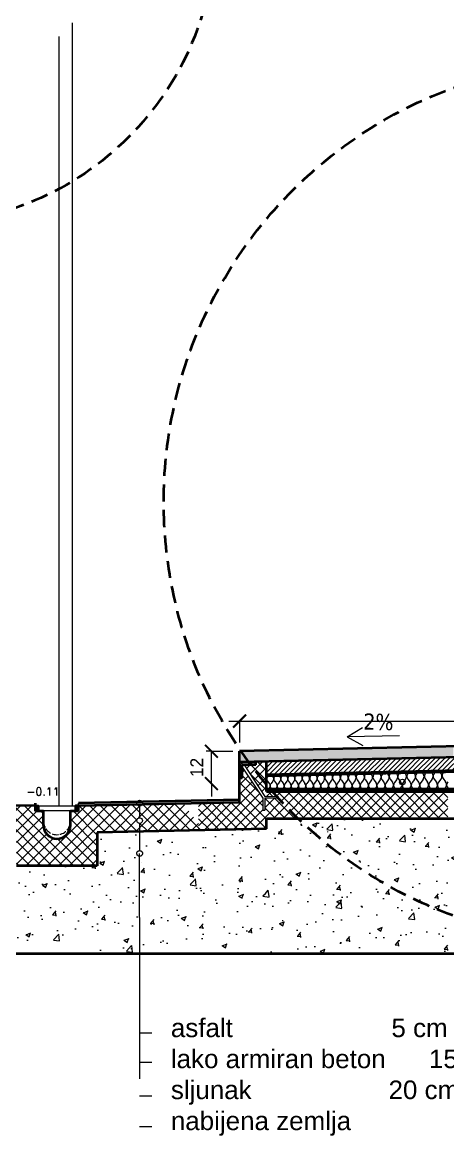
# Model space of a CAD drawing. Header units: millimetres. Extents: x 73 to 57768, y -40361 to 10065.
# Drawn here: x 54150.8 to 54309.2, y -11907.3 to -11493.4 of the extents above; entities that cross this region are included whole.
import ezdxf

# ---------------------------------------------------------------- set-up
doc = ezdxf.new("R2010")
doc.units = ezdxf.units.MM
for name, pattern in [('ACAD_ISO02W100', [15, 12, -3]), ('ACAD_ISO03W100', [30, 12, -18]), ('DASHED2', [9.525, 6.35, -3.175])]:
    doc.linetypes.add(name, pattern=pattern)
for name, color, linetype, lineweight in [('kote', 124, 'Continuous', 5), ('nenosiv', 76, 'Continuous', 18), ('shrafura', 2, 'Continuous', 5), ('srafure', 8, 'Continuous', 9)]:
    doc.layers.add(name, color=color, linetype=linetype, lineweight=lineweight)
doc.layers.add('pogled', color=7, linetype='Continuous', lineweight=5, true_color=0x8db1c3)
doc.layers.add('presjek', color=7, linetype='Continuous', lineweight=40, true_color=0xe37da2)
doc.layers.add('TEXT', color=7, linetype='Continuous')
doc.styles.add('1na10', font='simplex.shx', dxfattribs={"width": 0.8, "height": 3})
pattern_1 = [(50, (0, 0), (18.218467, -1.5939086), [1.905, -20.955]), (355, (0, 0), (-3.5242826, 19.105664), [1.524, -16.764]), (100.451, (1.518, -0.133), (14.69425, 17.511669), [1.619, -17.809]), (46.1842, (0, 5.08), (27.107904, -4.204233), [2.8575, -31.4325]), (96.6356, (2.26, 4.73), (23.740423, 24.742556), [2.4285, -26.7135]), (351.184, (0, 5.08), (23.74046, 24.742512), [2.286, -25.146]), (21, (2.54, 3.81), (15.161488, -10.226552), [1.905, -20.955]), (326, (2.54, 3.81), (6.180203, 18.4187966), [1.524, -16.764]), (71.4514, (3.803, 2.958), (21.341649, 8.192286), [1.619, -17.809]), (37.5, (0, 0), (0.3088603, 8.4555039), [0, -16.5608, 0, -17.018, 0, -16.8275]), (7.5, (0, 0), (6.6819663, 10.0180575), [0, -9.7028, 0, -16.1798, 0, -6.4135]), (327.5, (-5.664, 0), (13.5590595, -0.5728744), [0, -6.35, 0, -19.812, 0, -26.289]), (317.5, (-8.204, 0), (14.8129181, 2.542649), [0, -8.255, 0, -13.1572, 0, -18.669])]

# ---------------------------------------------------------------- blocks, each defined once
blk = doc.blocks.new('_ArchTick')
at = {"layer": 'kote', "color": 0, "const_width": 0.15}
blk.add_lwpolyline([(-0.5, -0.5), (0.5, 0.5)], dxfattribs=at)

msp = doc.modelspace()

# ---------------------------------------------------------------- hatches: boundary and pattern name
at = {"layer": 'pogled'}
msp.add_hatch(color=256, dxfattribs=at).paths.add_polyline_path([(54281.699, -11778.393), (54278.398, -11778.393, -0.0853209), (54277.883, -11778.393), (54272.408, -11778.393, -0.0899729), (54271.891, -11778.393), (54266.564, -11778.393, -0.0899729), (54266.047, -11778.393), (54261.699, -11778.393), (54261.699, -11779.393), (54281.699, -11779.393)])
h = msp.add_hatch(color=256, dxfattribs=at)
h.paths.add_polyline_path([(54321.699, -11778.393), (54317.622, -11778.393, -0.0899729), (54317.007, -11778.393), (54310.819, -11778.393, -0.0899729), (54310.203, -11778.393), (54304.045, -11778.393, -0.094619), (54303.429, -11778.393), (54301.699, -11778.393), (54301.699, -11779.393), (54321.699, -11779.393)])
h.paths.add_polyline_path([(54361.699, -11778.413, -0.0511877), (54361.292, -11778.393), (54353.996, -11778.393, -0.080649), (54353.387, -11778.393), (54346.402, -11778.393, -0.080649), (54345.792, -11778.393), (54341.699, -11778.393), (54341.699, -11779.393), (54361.699, -11779.393)])
at = {"layer": 'shrafura', "linetype": 'ACAD_ISO03W100', "ltscale": 5}
h = msp.add_hatch(dxfattribs=at)
h.set_pattern_fill('AR-SAND', color=256, scale=0.02, style=0)
h.set_pattern_definition([(37.5, (-23098.6412, 15767.81146), (-0.032000626, 0.978826475), [0, -0.77216, 0, -0.8636, 0, -0.8255]), (7.5, (-23098.6412, 15767.8115), (0.899046566, 1.433650201), [0, -0.41656, 0, -0.69596, 0, -0.2667]), (327.5, (-23099.266, 15767.8115), (1.5819847405, 0.002874369), [0, -0.254, 0, -0.9144, 0, -1.1938]), (317.5, (-23099.266, 15767.8115), (1.527112905, 0.445858647), [0, -0.127, 0, -0.59944, 0, -0.6858])])
h.paths.add_polyline_path([(54311.241, -11762.568), (54231.729, -11764.365), (54231.729, -11768.394), (54311.241, -11766.587)])
h = msp.add_hatch(dxfattribs=at)
h.set_pattern_fill('ANSI31', color=256, scale=0.4, style=0)
h.set_pattern_definition([(45, (-23098.6412, 15767.8115), (-0.898025612, 0.898025612), [])])
h.paths.add_polyline_path([(54241.699, -11768.168), (54241.699, -11773.169), (54384.699, -11769.918), (54384.699, -11764.917)])
h.paths.add_polyline_path([(54384.699, -11769.918), (54391.699, -11769.759), (54391.699, -11764.758), (54384.699, -11764.917)])
h.paths.add_polyline_path([(54391.699, -11764.758), (54391.699, -11769.759), (54451.699, -11768.395), (54451.699, -11763.394)])
h = msp.add_hatch(dxfattribs=at)
h.set_pattern_fill('ANSI37', color=256, scale=0.8, style=0)
h.set_pattern_definition([(45, (-23098.6412, 15767.8115), (-1.796051224, 1.796051224), []), (135, (-23098.6412, 15767.8115), (-1.796051224, -1.796051224), [])])
h.paths.add_polyline_path([(54309.175, -11779.393), (54241.699, -11779.393), (54241.699, -11768.168), (54231.729, -11768.394), (54231.729, -11774.395), (54232.729, -11774.395), (54232.729, -11769.395), (54233.373, -11769.395), (54241.162, -11781.171), (54246.123, -11781.189), (54246.121, -11781.875), (54241.11, -11781.857), (54241.094, -11786.316), (54240.407, -11786.313), (54240.423, -11781.866), (54232.729, -11770.235), (54232.729, -11774.395), (54231.729, -11774.395), (54231.729, -11783.395), (54216.452, -11783.723), (54216.452, -11793.726), (54241.729, -11793.182), (54241.729, -11789.393), (54309.175, -11789.393)])
at = {"layer": 'shrafura', "ltscale": 5}
h = msp.add_hatch(dxfattribs=at)
h.set_pattern_fill('ANSI37', color=256, scale=0.9, style=0)
h.paths.add_polyline_path([(54148.729, -11794.589), (54148.729, -11806.943), (54178.729, -11806.943), (54178.729, -11794.536), (54194.518, -11794.197), (54194.518, -11791.205, -0.4142136), (54193.467, -11790.155, -0.4142136), (54194.518, -11789.104), (54194.518, -11784.704, -0.25747), (54193.629, -11784.214), (54171.729, -11784.685), (54171.729, -11786.685), (54168.729, -11786.685), (54168.729, -11791.943, -1), (54158.729, -11791.943), (54158.729, -11786.685), (54155.729, -11786.685), (54155.729, -11784.685), (54103.611, -11783.97), (54103.611, -11793.97)])
h = msp.add_hatch(dxfattribs=at)
h.set_pattern_fill('ANSI37', color=256, scale=0.9, style=0)
h.paths.add_polyline_path([(54218.383, -11793.684, -0.0161224), (54210.826, -11783.844), (54195.43, -11784.175, -0.2689597), (54194.518, -11784.704), (54194.518, -11789.104, -0.4142136), (54195.569, -11790.155, -0.4142136), (54194.518, -11791.205), (54194.518, -11794.197)])
at = {"layer": 'shrafura', "linetype": 'ACAD_ISO03W100', "ltscale": 5}
h = msp.add_hatch(dxfattribs=at)
h.set_pattern_fill('AR-CONC', color=256, scale=0.1, style=0)
h.set_pattern_definition(pattern_1)
h.paths.add_polyline_path([(54241.729, -11789.393), (54241.729, -11793.182), (54218.383, -11793.684, 0.094152), (54273.512, -11839.737), (54349.478, -11839.737), (54349.478, -11789.393)])
h = msp.add_hatch(dxfattribs=at)
h.set_pattern_fill('AR-CONC', color=256, scale=0.1, style=0)
h.set_pattern_definition(pattern_1)
h.paths.add_polyline_path([(54148.729, -11806.943), (54148.729, -11794.589), (54103.611, -11793.97), (54103.611, -11836.011), (54103.476, -11836.011), (54103.476, -11839.737), (54194.465, -11839.737), (54194.465, -11826.123), (54194.516, -11803.416, -0.4135578), (54193.467, -11802.366, -0.4142136), (54194.518, -11801.315), (54194.518, -11794.197), (54178.729, -11794.536), (54178.729, -11806.943)])
h = msp.add_hatch(dxfattribs=at)
h.set_pattern_fill('AR-CONC', color=256, scale=0.1, style=0)
h.set_pattern_definition(pattern_1)
h.paths.add_polyline_path([(54194.465, -11826.123), (54194.465, -11839.737), (54273.512, -11839.737, -0.094152), (54218.383, -11793.684), (54194.518, -11794.197), (54194.518, -11801.315, -0.4142136), (54195.569, -11802.366, -0.4148697), (54194.516, -11803.416)])

# ---------------------------------------------------------------- linework, layer by layer
at = {"layer": 'kote'}
for p, q in [((54227.699, -11753.164), (54511.699, -11753.164)), ((54231.699, -11753.164), (54231.699, -11761.164)), ((54221.223, -11764.393), (54219.223, -11764.393)), ((54221.223, -11764.393), (54229.223, -11764.393)), ((54221.223, -11776.393), (54221.223, -11764.393)), ((54221.223, -11776.393), (54221.223, -11781.193))]:
    msp.add_line(p, q, dxfattribs=at)
at = {"layer": 'nenosiv'}
for p, q in [((54231.699, -11779.393), (54231.699, -11768.391)), ((54241.699, -11778.561), (54451.699, -11778.561))]:
    msp.add_line(p, q, dxfattribs=at)
at = {"layer": 'pogled'}
for p, q in [((54169.505, -11784.685), (54169.505, -11493.623)), ((54164.505, -11784.685), (54164.505, -11498.623)), ((54271.749, -11759.031), (54277.485, -11755.546)), ((54291.249, -11758.596), (54271.749, -11759.031)), ((54271.749, -11759.031), (54277.634, -11762.256)), ((54231.699, -11768.678), (54231.729, -11768.723)), ((54232.729, -11770.235), (54240.423, -11781.866)), ((54233.373, -11769.395), (54241.162, -11781.171)), ((54291.472, -11772.205), (54292.299, -11771.378)), ((54261.699, -11779.393), (54261.699, -11778.393)), ((54281.699, -11779.393), (54281.699, -11778.393)), ((54292.299, -11776.854), (54292.299, -11777.964)), ((54240.423, -11781.866), (54240.407, -11786.313)), ((54241.11, -11781.857), (54241.094, -11786.316)), ((54246.121, -11781.875), (54241.11, -11781.857)), ((54241.133, -11781.171), (54246.123, -11781.189)), ((54246.123, -11781.189), (54246.121, -11781.875)), ((54156.764, -11784.685), (54170.694, -11784.685)), ((54170.694, -11786.565), (54156.764, -11786.565)), ((54169.505, -11786.685), (54169.505, -11786.565)), ((54193.779, -11784.617), (54193.779, -11784.617)), ((54195.186, -11784.644), (54195.186, -11784.644)), ((54240.407, -11786.313), (54241.094, -11786.316)), ((54169.505, -11790.576), (54169.505, -11790.572)), ((54279.613, -11789.575), (54279.613, -11789.575)), ((54195.214, -11805.687), (54195.214, -11805.687)), ((54194.465, -11869.082), (54199.091, -11869.082)), ((54194.465, -11879.991), (54199.091, -11879.991)), ((54194.465, -11892.514), (54199.091, -11892.514)), ((54194.465, -11903.884), (54199.091, -11903.884))]:
    msp.add_line(p, q, dxfattribs=at)
msp.add_circle((54292.299, -11775.803), 1.051, dxfattribs=at)
at = {"layer": 'pogled', "linetype": 'ACAD_ISO02W100', "ltscale": 0.2}
msp.add_arc((54163.729, -11790.385), 5, 180, 0, dxfattribs=at)
at = {"layer": 'pogled', "linetype": 'DASHED2'}
msp.add_arc((54269.441, -11794.22), 5, 180, 182.1597, dxfattribs=at)
at = {"layer": 'presjek'}
for p, q in [((54451.699, -11759.393), (54231.729, -11764.365)), ((54451.824, -11763.391), (54231.699, -11768.395)), ((54231.729, -11783.395), (54231.729, -11764.365)), ((54237.729, -11769.395), (54232.729, -11769.395)), ((54232.729, -11774.395), (54232.729, -11769.395)), ((54237.729, -11769.395), (54237.729, -11768.395)), ((54241.699, -11779.393), (54241.699, -11768.082)), ((54451.699, -11768.395), (54241.699, -11773.169)), ((54451.863, -11768.854), (54241.699, -11773.632)), ((54232.729, -11774.395), (54231.729, -11774.395)), ((54241.699, -11778.393), (54451.699, -11778.393)), ((54241.699, -11779.393), (54451.699, -11779.393)), ((54155.729, -11784.685), (54103.611, -11783.97)), ((54155.729, -11786.685), (54155.729, -11783.685)), ((54231.729, -11782.395), (54171.729, -11783.685)), ((54231.729, -11783.395), (54171.729, -11784.685)), ((54158.729, -11786.685), (54155.729, -11786.685)), ((54158.729, -11791.943), (54158.729, -11786.685)), ((54171.729, -11786.685), (54168.729, -11786.685)), ((54168.729, -11791.943), (54168.729, -11786.685)), ((54171.729, -11786.685), (54171.729, -11784.685)), ((54241.729, -11789.393), (54867.023, -11789.393)), ((54241.729, -11793.182), (54241.729, -11789.393)), ((54241.729, -11793.182), (54178.729, -11794.536)), ((54178.729, -11794.536), (54178.729, -11806.943)), ((54178.729, -11806.943), (54148.729, -11806.943))]:
    msp.add_line(p, q, dxfattribs=at)
for points in [[(54155.923, -11784.685), (54156.764, -11784.685), (54156.764, -11786.565), (54155.923, -11786.565)], [(54171.535, -11784.685), (54170.694, -11784.685), (54170.694, -11786.565), (54171.535, -11786.565)]]:
    msp.add_lwpolyline(points, close=True, dxfattribs=at)
msp.add_lwpolyline([(56018.611, -11839.737), (54103.476, -11839.737)], dxfattribs=at)
at = {"layer": 'presjek', "linetype": 'DASHED2'}
for centre, radius in [((54112.5, -11458.193), 110.15), ((54367.146, -11671.623), 163.661)]:
    msp.add_circle(centre, radius, dxfattribs=at)
at = {"layer": 'presjek'}
msp.add_arc((54163.729, -11791.943), 5, 180, 0, dxfattribs=at)
at = {"layer": 'shrafura', "ltscale": 5}
msp.add_line((54194.518, -11784.704), (54194.518, -11789.104), dxfattribs=at)
at = {"layer": 'shrafura', "linetype": 'ACAD_ISO03W100', "ltscale": 5}
for p, q in [((54194.518, -11791.205), (54194.518, -11801.315)), ((54194.465, -11826.123), (54194.465, -11903.884))]:
    msp.add_line(p, q, dxfattribs=at)
at = {"layer": 'shrafura', "ltscale": 5}
msp.add_lwpolyline([(54168.729, -11791.943), (54168.729, -11786.685), (54171.729, -11786.685), (54171.729, -11783.685)], dxfattribs=at)
at = {"layer": 'shrafura', "linetype": 'ACAD_ISO03W100', "ltscale": 5}
msp.add_lwpolyline([(54194.465, -11826.123), (54194.518, -11802.366)], dxfattribs=at)
at = {"layer": 'shrafura', "ltscale": 5}
for centre in [(54194.518, -11783.653), (54194.518, -11790.155)]:
    msp.add_circle(centre, 1.051, dxfattribs=at)
at = {"layer": 'shrafura', "linetype": 'ACAD_ISO03W100', "ltscale": 5}
msp.add_circle((54194.518, -11802.366), 1.051, dxfattribs=at)
at = {"layer": 'srafure', "color": 132}
for p, q in [((54242.11, -11775.478), (54242.78, -11776.398)), ((54244.105, -11775.496), (54243.419, -11776.403)), ((54244.737, -11775.502), (54245.406, -11776.421)), ((54246.731, -11775.519), (54246.045, -11776.427)), ((54247.341, -11775.478), (54248.01, -11776.398)), ((54249.335, -11775.496), (54248.65, -11776.403)), ((54249.967, -11775.502), (54250.637, -11776.421)), ((54251.962, -11775.519), (54251.276, -11776.427)), ((54252.587, -11775.324), (54253.29, -11776.289)), ((54254.681, -11775.343), (54253.961, -11776.295)), ((54255.344, -11775.349), (54256.047, -11776.314)), ((54257.438, -11775.367), (54256.719, -11776.32)), ((54258.17, -11775.324), (54258.873, -11776.289)), ((54260.264, -11775.343), (54259.545, -11776.295)), ((54260.928, -11775.349), (54261.631, -11776.314)), ((54263.022, -11775.367), (54262.302, -11776.32)), ((54263.776, -11775.16), (54264.514, -11776.173)), ((54265.974, -11775.18), (54265.218, -11776.18)), ((54266.671, -11775.186), (54267.409, -11776.199)), ((54268.87, -11775.205), (54268.114, -11776.205)), ((54269.619, -11775.16), (54270.357, -11776.173)), ((54271.818, -11775.18), (54271.062, -11776.18)), ((54272.515, -11775.186), (54273.253, -11776.199)), ((54274.714, -11775.205), (54273.958, -11776.205)), ((54275.484, -11774.988), (54276.259, -11776.052)), ((54277.793, -11775.008), (54276.999, -11776.058)), ((54278.525, -11775.014), (54279.3, -11776.079)), ((54280.833, -11775.035), (54280.04, -11776.085)), ((54281.717, -11774.988), (54282.492, -11776.052)), ((54284.026, -11775.008), (54283.232, -11776.058)), ((54284.758, -11775.014), (54285.533, -11776.079)), ((54287.066, -11775.035), (54286.273, -11776.085)), ((54287.784, -11774.805), (54288.597, -11775.922)), ((54290.207, -11774.826), (54289.374, -11775.929)), ((54290.976, -11774.833), (54291.79, -11775.95)), ((54293.4, -11774.854), (54292.567, -11775.957)), ((54294.373, -11774.805), (54295.187, -11775.922)), ((54296.797, -11774.826), (54295.963, -11775.929)), ((54297.565, -11774.833), (54298.379, -11775.95)), ((54299.989, -11774.854), (54299.156, -11775.957)), ((54300.868, -11774.708), (54301.705, -11775.857)), ((54303.361, -11774.73), (54302.504, -11775.864)), ((54304.151, -11774.737), (54304.988, -11775.886)), ((54306.644, -11774.759), (54305.787, -11775.893)), ((54307.499, -11774.512), (54308.378, -11775.719))]:
    msp.add_line(p, q, dxfattribs=at)
for centre, radius, start, end in [((54243.115, -11774.633), 1.313, 129.44252, 220.09233), ((54243.115, -11774.633), 1.313, 318.89309, 53.16194), ((54245.742, -11774.656), 1.313, 123.12812, 220.09233), ((54245.742, -11774.656), 1.313, 318.89309, 59.47634), ((54248.346, -11774.633), 1.313, 120.0177, 220.09233), ((54248.346, -11774.633), 1.313, 318.89309, 62.58676), ((54250.972, -11774.656), 1.313, 111.22209, 220.09233), ((54250.972, -11774.656), 1.313, 318.89309, 71.38237), ((54253.642, -11774.436), 1.379, 130.02866, 220.09233), ((54253.642, -11774.436), 1.379, 318.89309, 52.5758), ((54256.399, -11774.461), 1.379, 123.81246, 220.09233), ((54256.399, -11774.461), 1.379, 318.89309, 58.792), ((54259.225, -11774.436), 1.379, 120.59069, 220.09233), ((54259.225, -11774.436), 1.379, 318.89309, 62.01376), ((54261.983, -11774.461), 1.379, 112.02211, 220.09233), ((54261.983, -11774.461), 1.379, 318.89309, 70.58235), ((54263.41, -11777.11), 1.448, 269.49271, 40.32343), ((54264.883, -11774.228), 1.448, 130.46407, 220.09233), ((54266.306, -11777.136), 1.448, 138.662, 40.32343), ((54264.883, -11774.228), 1.448, 318.89309, 52.14038), ((54267.779, -11774.253), 1.448, 124.3182, 220.09233), ((54269.201, -11777.162), 1.448, 138.662, 269.49271), ((54267.779, -11774.253), 1.448, 318.89309, 58.28626), ((54269.253, -11777.11), 1.448, 269.49271, 40.32343), ((54270.727, -11774.228), 1.448, 121.18054, 220.09233), ((54272.149, -11777.136), 1.448, 138.662, 40.32343), ((54270.727, -11774.228), 1.448, 318.89309, 61.42392), ((54273.623, -11774.253), 1.448, 112.83013, 220.09233), ((54275.045, -11777.162), 1.448, 138.662, 269.49271), ((54273.623, -11774.253), 1.448, 318.89309, 69.77433), ((54275.1, -11777.035), 1.52, 269.49271, 40.32343), ((54276.647, -11774.008), 1.52, 130.92867, 220.09233), ((54278.141, -11777.062), 1.52, 138.662, 40.32343), ((54276.647, -11774.008), 1.52, 318.89309, 51.67579), ((54279.688, -11774.035), 1.52, 124.85547, 220.09233), ((54281.181, -11777.089), 1.52, 138.662, 269.49271), ((54279.688, -11774.035), 1.52, 318.89309, 57.74899), ((54281.333, -11777.035), 1.52, 269.49271, 40.32343), ((54282.88, -11774.008), 1.52, 121.60228, 220.09233), ((54284.374, -11777.062), 1.52, 138.662, 40.32343), ((54282.88, -11774.008), 1.52, 318.89309, 61.00218), ((54285.921, -11774.035), 1.52, 113.39918, 220.09233), ((54287.414, -11777.089), 1.52, 138.662, 269.49271), ((54285.921, -11774.035), 1.52, 318.89309, 69.20528), ((54287.38, -11776.955), 1.596, 269.49271, 40.32343), ((54289.005, -11773.777), 1.596, 131.45911, 220.09233), ((54290.573, -11776.983), 1.596, 138.662, 40.32343), ((54289.005, -11773.777), 1.596, 318.89309, 51.14535), ((54292.197, -11773.805), 1.596, 125.46607, 220.09233), ((54293.765, -11777.012), 1.596, 138.662, 269.49271), ((54292.197, -11773.805), 1.596, 318.89309, 57.13839), ((54293.97, -11776.955), 1.596, 269.49271, 40.32343), ((54295.594, -11773.777), 1.596, 122.19912, 220.09233), ((54297.162, -11776.983), 1.596, 138.662, 40.32343), ((54295.594, -11773.777), 1.596, 318.89309, 60.40534), ((54298.787, -11773.805), 1.596, 114.19325, 220.09233), ((54300.354, -11777.012), 1.596, 138.662, 269.49271), ((54298.787, -11773.805), 1.596, 318.89309, 68.41121), ((54300.454, -11776.919), 1.642, 269.49271, 40.32343), ((54302.124, -11773.651), 1.642, 123.29997, 220.09233), ((54303.737, -11776.948), 1.642, 138.662, 40.32343), ((54302.124, -11773.651), 1.642, 318.89309, 59.30449), ((54305.407, -11773.68), 1.642, 115.62738, 220.09233), ((54307.02, -11776.977), 1.642, 138.662, 269.49271), ((54305.407, -11773.68), 1.642, 318.89309, 66.97708), ((54307.064, -11776.834), 1.724, 269.49271, 40.32343), ((54308.818, -11773.402), 1.724, 132.55039, 220.09233), ((54310.511, -11776.865), 1.724, 138.662, 40.32343), ((54241.779, -11777.247), 1.313, 269.49271, 270.50729), ((54241.779, -11777.247), 1.313, 299.27753, 40.32343), ((54244.405, -11777.271), 1.313, 138.662, 238.71046), ((54244.405, -11777.271), 1.313, 259.18964, 280.81036), ((54244.405, -11777.271), 1.313, 301.28954, 40.32343), ((54247.032, -11777.294), 1.313, 138.662, 269.49271), ((54247.009, -11777.247), 1.313, 269.49271, 40.32343), ((54249.636, -11777.271), 1.313, 138.662, 40.32343), ((54252.262, -11777.294), 1.313, 138.662, 269.49271), ((54252.238, -11777.182), 1.379, 269.49271, 40.32343), ((54254.996, -11777.206), 1.379, 138.662, 40.32343), ((54257.754, -11777.231), 1.379, 138.662, 269.49271), ((54257.822, -11777.182), 1.379, 269.49271, 40.32343), ((54260.58, -11777.206), 1.379, 138.662, 40.32343), ((54263.338, -11777.231), 1.379, 138.662, 269.49271)]:
    msp.add_arc(centre, radius, start, end, dxfattribs=at)

# ---------------------------------------------------------------- block references
at = {"layer": 'kote', "yscale": 4.80000000000291, "zscale": 4.8}
for p, xscale, rotation in [((54231.699, -11753.164), 4.800000000017462, 180), ((54221.223, -11764.393), 4.80000000000291, 270), ((54221.223, -11776.393), 4.80000000000291, 90)]:
    msp.add_blockref('_ArchTick', p, dxfattribs=dict(at, xscale=xscale, rotation=rotation))

# ---------------------------------------------------------------- texts
at = {"layer": 'kote', "ltscale": 55, "style": '1na10'}
msp.add_text('-0.11', height=3, dxfattribs=at).set_placement((54152.389, -11780.868))
at = {"layer": 'kote', "insert": (54277.849, -11750.29), "char_height": 6, "width": 39.85713, "attachment_point": 1, "rotation": 358.72112}
msp.add_mtext('{\\fTahoma|b0|i0|c238|p32;2%}', dxfattribs=at)
at = {"layer": 'kote', "insert": (54215.773, -11770.393), "char_height": 4.8, "attachment_point": 5, "rotation": 90}
msp.add_mtext('12', dxfattribs=at)
at = {"layer": 'TEXT', "insert": (54206.137, -11863.736), "char_height": 6.912, "width": 138.16649, "attachment_point": 1}
msp.add_mtext('{\\fArial|b0|i0|c0|p34;asfalt                      5 cm\\Plako armiran beton      15 cm\\Psljunak                   20 cm\\Pnabijena zemlja}', dxfattribs=at)

doc.saveas('drawing.dxf')
